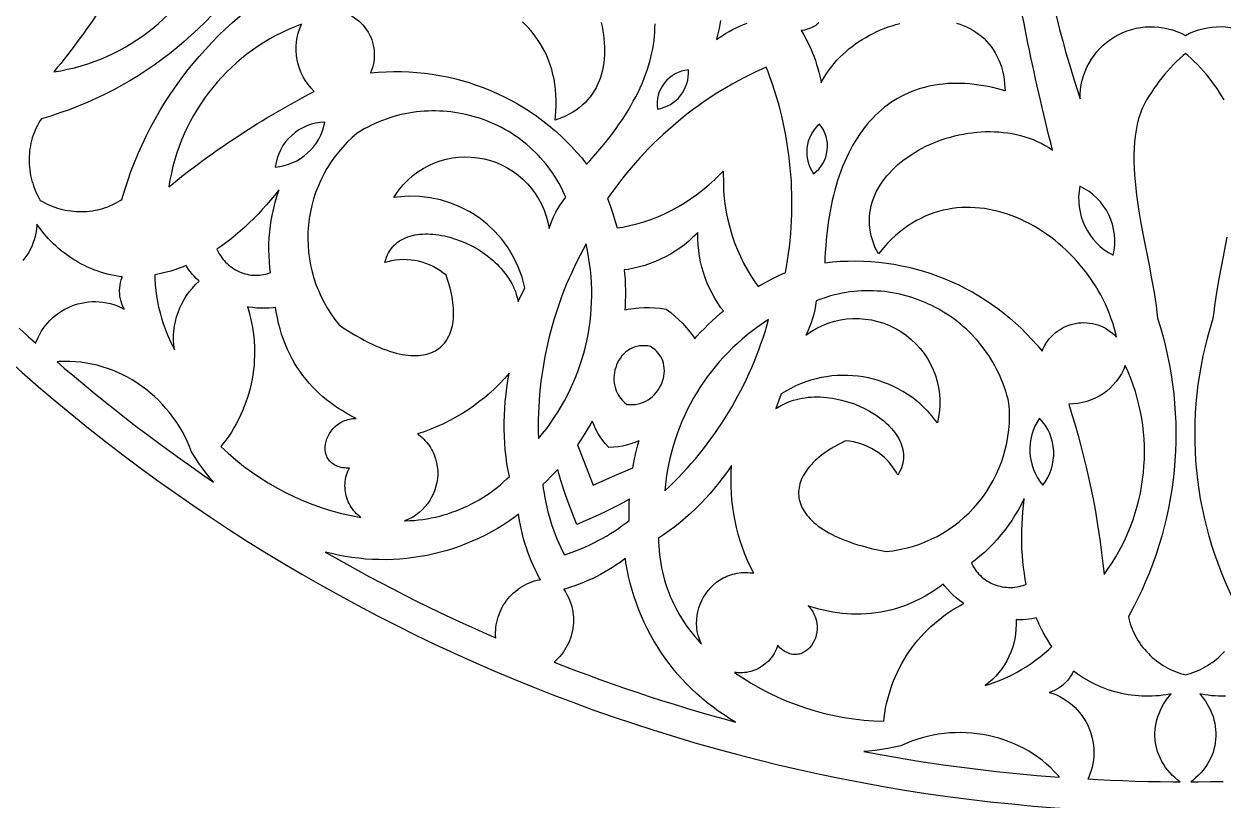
# Model space of a CAD drawing. Extents: x -550 to 550, y -550 to 550.
# Drawn here: x -188.4 to 6.1, y -283 to -157.1 of the extents above; entities that cross this region are included whole.
import ezdxf

# ---------------------------------------------------------------- set-up
doc = ezdxf.new("R2010")
doc.units = 0
doc.layers.add('LAYER_1', color=18, linetype='CONTINUOUS')
doc.layers.add('LAYER_10', color=4, linetype='CONTINUOUS')

msp = doc.modelspace()

# ---------------------------------------------------------------- linework, layer by layer
at = {"layer": 'LAYER_1'}
for points in [[(0, 550, 0.414214), (-550, 0, 0.414214), (0, -550, 0.414214), (550, 0, 0.414214)], [(-183.54, -164.89, 0.27476), (-157.17, -143.38, -0.315195), (-168.07, -141.29, -0.052682)], [(-143.38, -157.17, 0.274751), (-164.89, -183.54, -0.052663), (-141.29, -168.07, -0.31518)], [(-85.64, -170.93, 0.38844), (-80.62, -164.56, 0.429262)], [(-139.56, -173.04, 0.373494), (-147.63, -180.35, 0.334606)], [(-103.22, -190.31, -0.098636), (-100.5, -185.22), (-100.7, -184.76), (-100.98, -184.16), (-101.28, -183.57), (-101.59, -183), (-101.92, -182.43), (-102.26, -181.88), (-102.61, -181.34), (-102.98, -180.82), (-103.36, -180.31), (-103.75, -179.81), (-104.16, -179.32), (-104.58, -178.85), (-105, -178.39), (-105.44, -177.94), (-105.9, -177.51), (-106.36, -177.09), (-106.83, -176.68), (-107.31, -176.29), (-107.8, -175.91), (-108.3, -175.54), (-108.81, -175.19), (-109.33, -174.85), (-109.86, -174.53), (-110.4, -174.22), (-110.94, -173.93), (-111.49, -173.65), (-112.04, -173.38), (-112.61, -173.13), (-113.18, -172.9), (-113.75, -172.68), (-114.33, -172.47), (-114.92, -172.28), (-115.51, -172.11), (-116.1, -171.95), (-116.7, -171.8), (-117.31, -171.67), (-117.91, -171.56), (-118.52, -171.46), (-119.14, -171.38), (-119.75, -171.32), (-120.37, -171.27), (-120.99, -171.24), (-121.61, -171.22), (-122.23, -171.22), (-122.85, -171.24), (-123.47, -171.27), (-124.09, -171.32), (-124.72, -171.38), (-125.34, -171.47), (-125.96, -171.57), (-126.58, -171.69), (-127.19, -171.82), (-127.81, -171.97), (-128.42, -172.14), (-129.03, -172.33), (-129.64, -172.54), (-130.24, -172.76), (-130.84, -173), (-131.44, -173.26), (-132.03, -173.54), (-132.62, -173.83), (-133.2, -174.14), (-133.78, -174.48), (-134.33, -174.82, 0.414411), (-137.27, -205.92), (-136.59, -206.38), (-135.89, -206.83), (-135.21, -207.26), (-134.54, -207.66), (-133.88, -208.03), (-133.23, -208.38), (-132.6, -208.71), (-131.99, -209.01), (-131.38, -209.29), (-130.79, -209.55), (-130.21, -209.78), (-129.65, -209.98), (-129.1, -210.17), (-128.57, -210.33), (-128.04, -210.48), (-127.54, -210.6), (-127.04, -210.7), (-126.56, -210.78), (-126.1, -210.83), (-125.65, -210.87), (-125.21, -210.89), (-124.79, -210.89), (-124.38, -210.87), (-123.99, -210.84), (-123.61, -210.78), (-123.24, -210.71), (-122.89, -210.62), (-122.56, -210.51), (-122.23, -210.39), (-121.93, -210.25), (-121.63, -210.1), (-121.35, -209.93), (-121.09, -209.74), (-120.84, -209.54), (-120.6, -209.33), (-120.38, -209.1), (-120.17, -208.86), (-119.97, -208.6), (-119.79, -208.33), (-119.62, -208.04), (-119.46, -207.75), (-119.32, -207.43), (-119.19, -207.11), (-119.08, -206.77), (-118.98, -206.42), (-118.9, -206.06), (-118.83, -205.69), (-118.77, -205.3), (-118.73, -204.9), (-118.71, -204.5), (-118.69, -204.08), (-118.7, -203.65), (-118.72, -203.21), (-118.75, -202.76), (-118.8, -202.3), (-118.87, -201.84), (-118.95, -201.36), (-119.05, -200.88), (-119.16, -200.39), (-119.28, -199.89), (-119.59, -198.87), (-119.93, -197.88, 0.248801), (-129.37, -195.68), (-129.85, -195.8), (-129.69, -195.33), (-129.57, -194.95), (-129.42, -194.57), (-129.24, -194.22), (-129.05, -193.89), (-128.83, -193.58), (-128.6, -193.29), (-128.35, -193.01), (-128.07, -192.76), (-127.79, -192.53), (-127.48, -192.31), (-127.16, -192.12), (-126.83, -191.94), (-126.48, -191.79), (-126.12, -191.65), (-125.75, -191.53), (-125.37, -191.43), (-124.98, -191.34), (-124.58, -191.28), (-124.17, -191.23), (-123.75, -191.19), (-123.32, -191.17), (-122.89, -191.17), (-122.45, -191.19), (-122.01, -191.22), (-121.56, -191.26), (-121.11, -191.32), (-120.66, -191.4), (-120.2, -191.49), (-119.29, -191.71), (-118.37, -192), (-117.45, -192.33), (-116.55, -192.72), (-115.66, -193.16), (-114.79, -193.65), (-114.36, -193.91), (-113.95, -194.19), (-113.54, -194.48), (-113.14, -194.78), (-112.75, -195.09), (-112.36, -195.41), (-112, -195.74), (-111.64, -196.08), (-111.29, -196.44), (-110.96, -196.8), (-110.64, -197.18), (-110.34, -197.56), (-110.05, -197.96), (-109.78, -198.36), (-109.52, -198.78), (-109.28, -199.2), (-109.06, -199.64), (-108.86, -200.08), (-108.68, -200.53), (-108.53, -200.99), (-108.39, -201.46), (-108.27, -201.93), (-108.23, -202.15), (-107.14, -199.91, 0.389323), (-127.83, -185.2), (-128.41, -185.28), (-128.09, -184.78, -0.687102)], [(-59.35, -173.37, 0.38844), (-60.31, -181.42, 0.429262)], [(-11.72, -194.63, 0.355981), (-17.13, -183.43, 0.33339)], [(-104.94, -224.36, 0.237073), (-97.21, -192.8, 0.137208)], [(-167, -200.33), (-166.87, -201.24), (-166.72, -202.15), (-166.54, -203.05), (-166.32, -203.94), (-166.08, -204.83), (-165.8, -205.7), (-165.5, -206.57), (-165.17, -207.42), (-164.8, -208.27), (-164.41, -209.1), (-163.99, -209.93), (-163.98, -209.95, -0.255717), (-159.97, -198.84), (-160.09, -198.73), (-160.44, -198.39), (-160.78, -198.04), (-161.09, -197.68), (-161.4, -197.3), (-161.68, -196.91), (-161.95, -196.51), (-162.09, -196.3), (-162.54, -196.48), (-163.21, -196.74), (-163.89, -196.97), (-164.57, -197.18), (-165.27, -197.38), (-165.97, -197.55), (-166.69, -197.71), (-167.17, -197.8), (-167.15, -198.5), (-167.09, -199.42)], [(-65.59, -217.12), (-66.41, -219.47), (-66.23, -219.35), (-65.81, -219.09), (-65.38, -218.86), (-64.94, -218.65), (-64.5, -218.46), (-64.04, -218.28), (-63.58, -218.13), (-63.11, -218), (-62.64, -217.89), (-62.16, -217.79), (-61.68, -217.72), (-61.19, -217.66), (-60.7, -217.62), (-60.21, -217.6), (-59.71, -217.59), (-59.22, -217.6), (-58.72, -217.63), (-58.22, -217.67), (-57.73, -217.73), (-57.23, -217.8), (-56.74, -217.89), (-56.25, -217.99), (-55.76, -218.1), (-54.8, -218.37), (-53.86, -218.68), (-52.95, -219.05), (-52.06, -219.46), (-51.22, -219.91), (-50.41, -220.4), (-50.02, -220.66), (-49.65, -220.93), (-49.28, -221.2), (-48.94, -221.49), (-48.6, -221.78), (-48.28, -222.08), (-47.98, -222.38), (-47.69, -222.7), (-47.42, -223.02), (-47.16, -223.34), (-46.93, -223.67), (-46.71, -224.01), (-46.51, -224.35), (-46.34, -224.7), (-46.18, -225.05), (-46.04, -225.41), (-45.93, -225.77), (-45.84, -226.13), (-45.78, -226.49), (-45.74, -226.86), (-45.73, -227.23), (-45.74, -227.61), (-45.78, -227.98), (-45.85, -228.35), (-45.95, -228.73), (-46.07, -229.1), (-46.23, -229.47), (-46.41, -229.83), (-46.64, -230.27), (-46.89, -229.84, 0.248752), (-55.12, -224.73), (-56.06, -225.18), (-57, -225.69), (-57.44, -225.95), (-57.86, -226.22), (-58.27, -226.49), (-58.67, -226.77), (-59.04, -227.06), (-59.4, -227.34), (-59.74, -227.64), (-60.07, -227.93), (-60.37, -228.23), (-60.66, -228.54), (-60.93, -228.84), (-61.19, -229.15), (-61.42, -229.47), (-61.63, -229.78), (-61.83, -230.1), (-62.01, -230.41), (-62.17, -230.73), (-62.31, -231.05), (-62.43, -231.37), (-62.53, -231.69), (-62.61, -232.01), (-62.67, -232.33), (-62.71, -232.65), (-62.74, -232.97), (-62.74, -233.29), (-62.72, -233.61), (-62.69, -233.93), (-62.63, -234.25), (-62.55, -234.57), (-62.46, -234.89), (-62.34, -235.2), (-62.2, -235.52), (-62.03, -235.83), (-61.85, -236.14), (-61.64, -236.45), (-61.41, -236.75), (-61.16, -237.06), (-60.89, -237.36), (-60.59, -237.66), (-60.26, -237.95), (-59.92, -238.25), (-59.55, -238.53), (-59.15, -238.82), (-58.73, -239.1), (-58.29, -239.37), (-57.82, -239.64), (-57.32, -239.9), (-56.8, -240.16), (-56.26, -240.41), (-55.69, -240.65), (-55.09, -240.89), (-54.47, -241.12), (-53.82, -241.35), (-53.14, -241.56), (-52.44, -241.77), (-51.71, -241.97), (-50.95, -242.16), (-50.16, -242.34), (-49.35, -242.51), (-48.55, -242.67, 0.414412), (-28.63, -218.6), (-28.78, -217.97), (-28.95, -217.32), (-29.14, -216.69), (-29.35, -216.07), (-29.57, -215.45), (-29.81, -214.85), (-30.06, -214.26), (-30.33, -213.67), (-30.62, -213.1), (-30.92, -212.53), (-31.23, -211.98), (-31.56, -211.44), (-31.9, -210.9), (-32.25, -210.38), (-32.62, -209.87), (-33, -209.38), (-33.39, -208.89), (-33.8, -208.41), (-34.21, -207.95), (-34.64, -207.5), (-35.08, -207.06), (-35.53, -206.63), (-35.99, -206.22), (-36.46, -205.82), (-36.94, -205.43), (-37.43, -205.05), (-37.93, -204.69), (-38.44, -204.34), (-38.96, -204), (-39.49, -203.68), (-40.02, -203.38), (-40.56, -203.08), (-41.11, -202.8), (-41.67, -202.54), (-42.23, -202.29), (-42.8, -202.05), (-43.37, -201.83), (-43.95, -201.62), (-44.54, -201.43), (-45.13, -201.26), (-45.73, -201.1), (-46.33, -200.95), (-46.94, -200.82), (-47.54, -200.71), (-48.16, -200.61), (-48.77, -200.53), (-49.39, -200.47), (-50.01, -200.43), (-50.64, -200.4), (-51.26, -200.38), (-51.89, -200.39), (-52.52, -200.41), (-53.15, -200.45), (-53.78, -200.51), (-54.41, -200.58), (-55.04, -200.68), (-55.67, -200.79), (-56.3, -200.92), (-56.93, -201.07), (-57.56, -201.23), (-58.19, -201.42), (-58.81, -201.63), (-59.44, -201.85), (-59.9, -202.03, -0.098951), (-61.58, -207.56, -0.687121), (-40.09, -221.23), (-40.21, -221.81), (-40.57, -221.35, 0.389309)], [(-134.53, -221.09), (-134.81, -220.95), (-135.48, -220.59), (-136.15, -220.22), (-136.8, -219.82), (-137.45, -219.41), (-138.08, -218.98), (-138.7, -218.52), (-139.31, -218.05), (-139.9, -217.56), (-140.48, -217.04), (-141.04, -216.5), (-141.59, -215.95), (-142.12, -215.37), (-142.63, -214.76), (-143.13, -214.14), (-143.6, -213.49), (-144.05, -212.82), (-144.49, -212.12), (-144.9, -211.4), (-145.28, -210.66), (-145.65, -209.89), (-145.99, -209.1), (-146.3, -208.28), (-146.59, -207.43), (-146.85, -206.57), (-147.08, -205.67), (-147.28, -204.75), (-147.46, -203.8), (-147.56, -203.09), (-147.95, -203.14), (-148.62, -203.2), (-149.29, -203.22), (-149.95, -203.22), (-150.62, -203.19), (-151.28, -203.12), (-151.94, -203.03), (-152.14, -202.99), (-152.04, -203.3), (-151.82, -204.05), (-151.63, -204.81), (-151.46, -205.57), (-151.32, -206.33), (-151.2, -207.1), (-151.11, -207.86), (-151.04, -208.63), (-151, -209.4), (-150.98, -210.17), (-150.99, -210.94), (-151.02, -211.7), (-151.07, -212.47), (-151.15, -213.23), (-151.26, -213.99), (-151.38, -214.74), (-151.53, -215.49), (-151.71, -216.24), (-151.91, -216.98), (-152.13, -217.71), (-152.38, -218.44), (-152.65, -219.16), (-152.94, -219.87), (-153.26, -220.58), (-153.59, -221.27), (-153.96, -221.96), (-154.34, -222.63), (-154.75, -223.3), (-155.18, -223.95), (-155.64, -224.59), (-156.11, -225.22), (-156.45, -225.64, 0.149218), (-133.73, -237.16), (-133.93, -237.01), (-134.2, -236.79), (-134.45, -236.55), (-134.69, -236.3), (-134.91, -236.04), (-135.12, -235.77), (-135.31, -235.49), (-135.48, -235.2), (-135.64, -234.9), (-135.79, -234.6), (-135.91, -234.29), (-136.02, -233.97), (-136.11, -233.65), (-136.19, -233.32), (-136.25, -232.99), (-136.29, -232.66), (-136.31, -232.32), (-136.32, -231.98), (-136.31, -231.64), (-136.28, -231.31), (-136.23, -230.97), (-136.16, -230.63), (-136.08, -230.3), (-135.97, -229.97), (-135.85, -229.64), (-135.7, -229.32), (-135.61, -229.14), (-135.78, -229.15), (-136.1, -229.14), (-136.41, -229.12), (-136.7, -229.08), (-136.98, -229.03), (-137.24, -228.96), (-137.49, -228.88), (-137.72, -228.79), (-137.94, -228.68), (-138.15, -228.56), (-138.34, -228.42), (-138.52, -228.28), (-138.68, -228.12), (-138.83, -227.96), (-138.96, -227.79), (-139.08, -227.6), (-139.19, -227.41), (-139.28, -227.22), (-139.36, -227.01), (-139.46, -226.6), (-139.52, -226.17), (-139.53, -225.72), (-139.48, -225.28), (-139.39, -224.83), (-139.25, -224.39), (-139.07, -223.95), (-138.84, -223.53), (-138.57, -223.13), (-138.26, -222.74), (-137.91, -222.39), (-137.52, -222.07), (-137.09, -221.78), (-136.64, -221.54), (-136.39, -221.44), (-136.13, -221.34), (-135.87, -221.26), (-135.6, -221.2), (-135.33, -221.15), (-135.04, -221.11), (-134.75, -221.09)], [(-67.6, -205.07, 0.237073), (-84.44, -232.85, 0.137208)], [(-110.47, -223.96), (-110.5, -222.84), (-110.5, -221.71), (-110.47, -220.58), (-110.41, -219.46), (-110.32, -218.33), (-110.2, -217.2), (-110.06, -216.07), (-109.88, -214.94), (-109.68, -213.81), (-109.67, -213.76, -0.141193), (-124.55, -223.59), (-124.38, -223.71), (-124.09, -223.95), (-123.81, -224.19), (-123.54, -224.45), (-123.29, -224.71), (-123.06, -224.97), (-122.84, -225.25), (-122.63, -225.53), (-122.45, -225.81), (-122.27, -226.11), (-122.11, -226.4), (-121.97, -226.7), (-121.83, -227.01), (-121.72, -227.32), (-121.61, -227.63), (-121.45, -228.26), (-121.34, -228.9), (-121.28, -229.54), (-121.28, -230.18), (-121.32, -230.82), (-121.42, -231.45), (-121.56, -232.08), (-121.75, -232.69), (-121.98, -233.28), (-122.26, -233.86), (-122.58, -234.41), (-122.94, -234.94), (-123.34, -235.44), (-123.78, -235.91), (-124.26, -236.34), (-124.77, -236.73), (-125.05, -236.91), (-125.33, -237.08), (-125.62, -237.24), (-125.91, -237.39), (-126.22, -237.52), (-126.53, -237.64), (-126.66, -237.69), (-126.48, -237.68), (-125.78, -237.66), (-125.08, -237.61), (-124.38, -237.54), (-123.69, -237.46), (-123, -237.35), (-122.32, -237.22), (-121.63, -237.08), (-120.96, -236.92), (-120.29, -236.73), (-119.62, -236.53), (-118.96, -236.31), (-118.31, -236.08), (-117.66, -235.82), (-117.02, -235.55), (-116.39, -235.25), (-115.77, -234.94), (-115.15, -234.61), (-114.55, -234.27), (-113.95, -233.91), (-113.36, -233.53), (-112.79, -233.13), (-112.22, -232.71), (-111.66, -232.28), (-111.12, -231.84), (-110.58, -231.37), (-110.06, -230.89), (-109.66, -230.49), (-109.85, -229.54), (-110.04, -228.43), (-110.19, -227.32), (-110.32, -226.2), (-110.41, -225.08)], [(-13.19, -246.37, 0.27476), (-9.75, -212.51, -0.315195), (-18.94, -218.75, -0.052682)], [(-23.14, -231.92, 0.373494), (-23.67, -221.04, 0.334606)], [(-80.01, -255.92), (-79.57, -256.46), (-79.11, -256.99), (-78.63, -257.5), (-78.51, -257.63), (-78.57, -257.51), (-78.7, -257.2), (-78.82, -256.89), (-78.93, -256.58), (-79.02, -256.26), (-79.17, -255.63), (-79.25, -254.98), (-79.29, -254.34), (-79.27, -253.7), (-79.2, -253.06), (-79.08, -252.43), (-78.92, -251.81), (-78.7, -251.21), (-78.45, -250.62), (-78.15, -250.06), (-77.81, -249.52), (-77.43, -249), (-77, -248.52), (-76.55, -248.07), (-76.05, -247.65), (-75.52, -247.28), (-74.96, -246.95), (-74.67, -246.8), (-74.37, -246.67), (-74.06, -246.55), (-73.74, -246.44), (-73.42, -246.34), (-73.09, -246.26), (-72.76, -246.19), (-72.41, -246.13), (-72.07, -246.09), (-71.71, -246.07), (-71.35, -246.06), (-70.98, -246.07), (-70.61, -246.1), (-70.24, -246.14), (-70.03, -246.17, -0.141174), (-73.61, -228.7), (-73.64, -228.74), (-74.29, -229.68), (-74.96, -230.6), (-75.66, -231.51), (-76.37, -232.39), (-77.11, -233.25), (-77.86, -234.09), (-78.64, -234.91), (-79.43, -235.71), (-80.25, -236.48), (-81.09, -237.23), (-81.94, -237.96), (-82.82, -238.66), (-83.72, -239.33), (-84.63, -239.98), (-85.44, -240.52), (-85.44, -241.09), (-85.41, -241.8), (-85.36, -242.5), (-85.29, -243.21), (-85.2, -243.9), (-85.1, -244.6), (-84.97, -245.29), (-84.82, -245.97), (-84.66, -246.65), (-84.47, -247.32), (-84.27, -247.99), (-84.05, -248.65), (-83.81, -249.3), (-83.55, -249.95), (-83.27, -250.59), (-82.98, -251.22), (-82.67, -251.84), (-82.34, -252.45), (-81.99, -253.06), (-81.63, -253.65), (-81.25, -254.23), (-80.86, -254.81), (-80.44, -255.37)], [(-46.37, -261.52), (-46.01, -260.84), (-45.63, -260.18), (-45.23, -259.53), (-44.8, -258.89), (-44.36, -258.27), (-43.9, -257.66), (-43.41, -257.06), (-42.91, -256.48), (-42.39, -255.92), (-41.85, -255.37), (-41.3, -254.84), (-40.72, -254.33), (-40.13, -253.83), (-39.52, -253.36), (-38.9, -252.9), (-38.26, -252.46), (-37.6, -252.04), (-36.93, -251.64), (-36.25, -251.26), (-35.96, -251.11), (-36.12, -251), (-36.66, -250.6), (-37.17, -250.18), (-37.67, -249.73), (-38.14, -249.26), (-38.59, -248.77), (-39.02, -248.26), (-39.27, -247.95), (-39.84, -248.37), (-40.63, -248.92), (-41.43, -249.43), (-42.23, -249.9), (-43.03, -250.33), (-43.83, -250.72), (-44.63, -251.08), (-45.43, -251.4), (-46.23, -251.69), (-47.03, -251.94), (-47.83, -252.16), (-48.62, -252.35), (-49.42, -252.5), (-50.21, -252.62), (-51, -252.72), (-51.79, -252.78), (-52.58, -252.82), (-53.36, -252.82), (-54.14, -252.81), (-54.91, -252.76), (-55.68, -252.69), (-56.44, -252.59), (-57.2, -252.48), (-57.96, -252.34), (-58.71, -252.17), (-59.45, -251.99), (-60.18, -251.78), (-60.91, -251.56), (-61.21, -251.46), (-61.05, -251.62), (-60.86, -251.84), (-60.69, -252.07), (-60.53, -252.3), (-60.38, -252.53), (-60.25, -252.77), (-60.14, -253.02), (-60.04, -253.27), (-59.88, -253.76), (-59.78, -254.27), (-59.74, -254.77), (-59.74, -255.27), (-59.79, -255.76), (-59.88, -256.23), (-60.02, -256.69), (-60.2, -257.13), (-60.41, -257.54), (-60.67, -257.92), (-60.95, -258.27), (-61.27, -258.58), (-61.61, -258.85), (-61.98, -259.06), (-62.18, -259.15), (-62.39, -259.23), (-62.59, -259.29), (-62.81, -259.33), (-63.02, -259.36), (-63.24, -259.37), (-63.47, -259.37), (-63.7, -259.34), (-63.93, -259.3), (-64.16, -259.24), (-64.39, -259.16), (-64.62, -259.06), (-64.86, -258.94), (-65.09, -258.8), (-65.32, -258.65), (-65.56, -258.47), (-65.79, -258.27), (-66.02, -258.04), (-66.14, -257.92), (-66.2, -258.11), (-66.32, -258.44), (-66.47, -258.76), (-66.63, -259.07), (-66.8, -259.36), (-66.99, -259.65), (-67.2, -259.92), (-67.41, -260.18), (-67.64, -260.43), (-67.89, -260.66), (-68.14, -260.88), (-68.41, -261.09), (-68.68, -261.28), (-68.97, -261.46), (-69.26, -261.62), (-69.56, -261.77), (-69.87, -261.9), (-70.19, -262.01), (-70.51, -262.11), (-70.84, -262.19), (-71.17, -262.26), (-71.51, -262.3), (-71.85, -262.33), (-72.19, -262.34), (-72.54, -262.33), (-72.89, -262.3), (-73.14, -262.26, 0.149194), (-48.92, -270.18), (-48.87, -269.64), (-48.76, -268.86), (-48.63, -268.09), (-48.47, -267.32), (-48.29, -266.56), (-48.08, -265.81), (-47.86, -265.07), (-47.6, -264.34), (-47.33, -263.62), (-47.03, -262.91), (-46.71, -262.21)], [(-32.51, -264.41), (-32.48, -264.4), (-31.6, -264.12), (-30.74, -263.8), (-29.88, -263.46), (-29.04, -263.09), (-28.21, -262.69), (-27.4, -262.27), (-26.6, -261.81), (-25.82, -261.34), (-25.05, -260.83), (-24.3, -260.3), (-23.57, -259.74), (-22.86, -259.16), (-22.16, -258.55), (-21.66, -258.08), (-21.94, -257.67), (-22.33, -257.05), (-22.71, -256.43), (-23.06, -255.8), (-23.39, -255.16), (-23.71, -254.52), (-24, -253.87), (-24.19, -253.42), (-24.44, -253.48), (-24.91, -253.57), (-25.39, -253.64), (-25.87, -253.69), (-26.35, -253.72), (-26.83, -253.74), (-27.32, -253.73), (-27.48, -253.71, -0.255708)]]:
    msp.add_lwpolyline(points, format="xyb", close=True, dxfattribs=at)
for points in [[(-24.33, -138.96, 0.042468), (-17.08, -169.26, -0.574933), (0, -158.98, -0.575019), (17.08, -169.26, 0.042505)], [(-148.05, -141.65, -0.208478), (-185.56, -172.5), (-185.75, -172.79), (-185.98, -173.17), (-186.2, -173.56), (-186.4, -173.95), (-186.58, -174.35), (-186.75, -174.76), (-186.9, -175.17), (-187.03, -175.58), (-187.15, -176.01), (-187.25, -176.43), (-187.34, -176.86), (-187.41, -177.29), (-187.47, -177.73), (-187.51, -178.17), (-187.54, -178.6), (-187.55, -179.04), (-187.55, -179.48), (-187.53, -179.92), (-187.49, -180.36), (-187.44, -180.8), (-187.38, -181.24), (-187.3, -181.67), (-187.2, -182.11), (-187.09, -182.54), (-186.97, -182.96), (-186.83, -183.38), (-186.68, -183.8), (-186.51, -184.21), (-186.33, -184.61), (-186.13, -185.01), (-185.92, -185.4), (-185.73, -185.73), (-185.4, -185.92), (-185.01, -186.13), (-184.61, -186.33), (-184.21, -186.51), (-183.8, -186.68), (-183.38, -186.83), (-182.96, -186.97), (-182.54, -187.09), (-182.11, -187.2), (-181.67, -187.3), (-181.24, -187.38), (-180.8, -187.44), (-180.36, -187.49), (-179.92, -187.53), (-179.48, -187.55), (-179.04, -187.55), (-178.6, -187.54), (-178.17, -187.51), (-177.73, -187.47), (-177.29, -187.41), (-176.86, -187.34), (-176.43, -187.25), (-176.01, -187.15), (-175.58, -187.03), (-175.17, -186.9), (-174.76, -186.75), (-174.35, -186.58), (-173.95, -186.4), (-173.56, -186.2), (-173.17, -185.98), (-172.79, -185.75), (-172.5, -185.56, -0.208481), (-141.65, -148.05)], [(-37.13, -157), (-36.57, -157.18), (-36.03, -157.38), (-35.5, -157.61), (-34.99, -157.86), (-34.49, -158.14), (-34, -158.44), (-33.54, -158.77), (-33.09, -159.12), (-32.66, -159.5), (-32.26, -159.9), (-31.87, -160.33), (-31.51, -160.79), (-31.17, -161.27), (-30.86, -161.78), (-30.57, -162.32), (-30.3, -162.88), (-30.07, -163.47), (-29.86, -164.09), (-29.68, -164.73), (-29.53, -165.4), (-29.42, -166.1), (-29.33, -166.83), (-29.25, -167.95), (-30.42, -167.64), (-31.22, -167.45), (-32, -167.28), (-32.77, -167.14), (-33.53, -167.02), (-34.29, -166.92), (-35.03, -166.85), (-35.77, -166.79), (-36.49, -166.76), (-37.21, -166.75), (-37.91, -166.77), (-38.61, -166.8), (-39.3, -166.86), (-39.97, -166.94), (-40.63, -167.04), (-41.29, -167.16), (-41.93, -167.3), (-42.56, -167.47), (-43.19, -167.65), (-43.8, -167.86), (-44.4, -168.09), (-44.99, -168.33), (-45.56, -168.6), (-46.13, -168.89), (-46.69, -169.2), (-47.23, -169.53), (-47.77, -169.88), (-48.29, -170.25), (-48.8, -170.64), (-49.3, -171.05), (-49.78, -171.48), (-50.26, -171.93), (-50.72, -172.4), (-51.17, -172.89), (-51.61, -173.39), (-52.04, -173.92), (-52.45, -174.47), (-52.85, -175.03), (-53.24, -175.62), (-53.62, -176.22), (-53.98, -176.85), (-54.33, -177.49), (-54.67, -178.15), (-54.99, -178.83), (-55.3, -179.52), (-55.6, -180.24), (-55.88, -180.98), (-56.15, -181.73), (-56.41, -182.5), (-56.65, -183.29), (-56.88, -184.09), (-57.09, -184.92), (-57.29, -185.76), (-57.48, -186.62), (-57.65, -187.5), (-57.8, -188.39), (-57.94, -189.3), (-58.07, -190.23), (-58.18, -191.17), (-58.27, -192.14), (-58.35, -193.11), (-58.42, -194.11), (-58.47, -195.12), (-58.49, -195.83, -0.258887), (-23.25, -210.18, -0.555563), (-11.17, -207.89), (-11.29, -207.35), (-11.51, -206.53), (-11.75, -205.72), (-12.03, -204.91), (-12.32, -204.12), (-12.64, -203.34), (-12.99, -202.57), (-13.36, -201.81), (-13.75, -201.06), (-14.16, -200.33), (-14.59, -199.61), (-15.05, -198.9), (-15.52, -198.21), (-16.01, -197.53), (-16.53, -196.87), (-17.05, -196.22), (-17.6, -195.59), (-18.16, -194.98), (-18.74, -194.39), (-19.34, -193.81), (-19.95, -193.25), (-20.57, -192.72), (-21.2, -192.2), (-21.85, -191.7), (-22.51, -191.22), (-23.18, -190.77), (-23.86, -190.34), (-24.55, -189.93), (-25.25, -189.54), (-25.96, -189.18), (-26.67, -188.84), (-27.39, -188.53), (-28.12, -188.24), (-28.85, -187.98), (-29.59, -187.74), (-30.33, -187.53), (-31.08, -187.35), (-31.83, -187.2), (-32.58, -187.07), (-33.33, -186.98), (-34.08, -186.91), (-34.84, -186.88), (-35.59, -186.88), (-36.34, -186.9), (-37.09, -186.96), (-37.84, -187.05), (-38.58, -187.18), (-39.32, -187.33), (-40.05, -187.52), (-40.79, -187.75), (-41.51, -188.01), (-42.23, -188.31), (-42.94, -188.64), (-43.64, -189.01), (-44.34, -189.42), (-45.03, -189.86), (-45.7, -190.35), (-46.37, -190.87), (-47.03, -191.43), (-47.67, -192.03), (-48.31, -192.68), (-48.93, -193.36), (-49.81, -194.42), (-50.3, -193.4), (-50.56, -192.76), (-50.78, -192.12), (-50.96, -191.48), (-51.1, -190.85), (-51.2, -190.22), (-51.25, -189.6), (-51.27, -188.99), (-51.25, -188.38), (-51.2, -187.77), (-51.1, -187.18), (-50.98, -186.59), (-50.82, -186.02), (-50.62, -185.45), (-50.4, -184.89), (-50.14, -184.34), (-49.86, -183.8), (-49.54, -183.28), (-49.2, -182.76), (-48.83, -182.26), (-48.44, -181.76), (-48.02, -181.29), (-47.58, -180.82), (-47.12, -180.37), (-46.63, -179.93), (-46.12, -179.5), (-45.6, -179.09), (-45.05, -178.7), (-44.49, -178.32), (-43.91, -177.95), (-43.32, -177.61), (-42.71, -177.28), (-42.09, -176.96), (-41.45, -176.67), (-40.8, -176.39), (-40.14, -176.13), (-39.47, -175.88), (-38.79, -175.66), (-38.1, -175.46), (-37.41, -175.27), (-36.71, -175.11), (-36, -174.97), (-35.29, -174.85), (-34.57, -174.75), (-33.85, -174.67), (-33.13, -174.62), (-32.41, -174.58), (-31.69, -174.58), (-30.97, -174.59), (-30.26, -174.63), (-29.54, -174.7), (-28.83, -174.79), (-28.12, -174.9), (-27.42, -175.04), (-26.73, -175.21), (-26.05, -175.41), (-25.37, -175.63), (-24.7, -175.88), (-24.04, -176.16), (-23.4, -176.47), (-22.77, -176.81), (-22.15, -177.18), (-21.57, -177.56, -0.023981), (-29.09, -140.41, 0.194027)], [(-139.1, -154.9, -0.55555), (-132.18, -165.06, -0.258855), (-97.12, -179.83), (-96.63, -179.31), (-95.95, -178.56), (-95.29, -177.81), (-94.66, -177.07), (-94.04, -176.32), (-93.45, -175.57), (-92.89, -174.83), (-92.34, -174.08), (-91.82, -173.34), (-91.32, -172.6), (-90.84, -171.86), (-90.39, -171.13), (-89.95, -170.39), (-89.55, -169.66), (-89.16, -168.93), (-88.79, -168.21), (-88.45, -167.48), (-88.13, -166.76), (-87.84, -166.05), (-87.56, -165.34), (-87.31, -164.63), (-87.08, -163.92), (-86.88, -163.22), (-86.69, -162.52), (-86.53, -161.83), (-86.39, -161.14), (-86.28, -160.46), (-86.18, -159.78), (-86.11, -159.1), (-86.06, -158.43), (-86.04, -157.77), (-86.03, -157.11)], [(6.29, -169.44), (5.92, -168.82), (5.53, -168.21), (5.13, -167.61), (4.72, -167.02), (4.29, -166.44), (3.85, -165.88), (3.39, -165.32), (2.92, -164.77), (2.44, -164.24), (1.94, -163.72), (1.43, -163.21), (0.91, -162.71), (0.37, -162.22), (0, -161.9), (-0.37, -162.22), (-0.91, -162.71), (-1.43, -163.21), (-1.94, -163.72), (-2.44, -164.24), (-2.92, -164.77), (-3.39, -165.32), (-3.85, -165.88), (-4.29, -166.44), (-4.72, -167.02), (-5.13, -167.61), (-5.53, -168.21), (-5.92, -168.82), (-6.29, -169.44), (-6.65, -170.07), (-6.99, -170.7), (-7.15, -171.12), (-7.31, -171.56), (-7.46, -172.01), (-7.59, -172.46), (-7.82, -173.39), (-8.01, -174.34), (-8.15, -175.31), (-8.26, -176.31), (-8.32, -177.33), (-8.36, -178.36), (-8.35, -179.41), (-8.32, -180.48), (-8.26, -181.57), (-8.17, -182.66), (-8.06, -183.77), (-7.92, -184.89), (-7.77, -186.01), (-7.6, -187.14), (-7.21, -189.42), (-6.79, -191.7), (-5.91, -196.24), (-5.49, -198.47), (-5.1, -200.67), (-4.93, -201.74), (-4.77, -202.81), (-4.64, -203.86), (-4.52, -204.85, -0.208478), (-9.23, -253.19), (-9.16, -253.53), (-9.06, -253.96), (-8.94, -254.39), (-8.8, -254.8), (-8.65, -255.22), (-8.48, -255.62), (-8.29, -256.02), (-8.09, -256.41), (-7.88, -256.79), (-7.65, -257.16), (-7.41, -257.53), (-7.16, -257.89), (-6.89, -258.24), (-6.61, -258.57), (-6.32, -258.9), (-6.01, -259.22), (-5.7, -259.53), (-5.38, -259.83), (-5.04, -260.11), (-4.69, -260.39), (-4.34, -260.65), (-3.98, -260.9), (-3.6, -261.14), (-3.22, -261.37), (-2.83, -261.58), (-2.44, -261.78), (-2.04, -261.97), (-1.63, -262.14), (-1.21, -262.29), (-0.79, -262.44), (-0.37, -262.56), (0, -262.66), (0.37, -262.56), (0.79, -262.44), (1.21, -262.29), (1.63, -262.14), (2.04, -261.97), (2.44, -261.78), (2.83, -261.58), (3.22, -261.37), (3.6, -261.14), (3.98, -260.9), (4.34, -260.65), (4.69, -260.39), (5.04, -260.11), (5.38, -259.83), (5.7, -259.53), (6.01, -259.22), (6.32, -258.9)], [(9.23, -253.19, -0.208481), (4.52, -204.85), (4.64, -203.86), (4.77, -202.81), (5.1, -200.67), (5.49, -198.47), (5.91, -196.24), (6.79, -191.7)]]:
    msp.add_lwpolyline(points, format="xyb", dxfattribs=at)
for points in [[(-94.78, -156.88), (-94.63, -157.55), (-94.5, -158.22), (-94.39, -158.88), (-94.31, -159.54), (-94.26, -160.2), (-94.22, -160.85), (-94.21, -161.5), (-94.23, -162.14), (-94.27, -162.78), (-94.34, -163.4), (-94.44, -164.02), (-94.56, -164.63), (-94.71, -165.22), (-94.89, -165.8), (-95.1, -166.37), (-95.34, -166.93), (-95.6, -167.47), (-95.9, -167.99), (-96.22, -168.49), (-96.58, -168.98), (-96.96, -169.44), (-97.38, -169.89), (-97.83, -170.31), (-98.31, -170.71), (-98.82, -171.08), (-99.36, -171.43), (-99.94, -171.76), (-100.55, -172.05), (-101.19, -172.32), (-102.25, -172.7), (-102.13, -171.33), (-102.08, -170.4), (-102.08, -169.5), (-102.11, -168.62), (-102.17, -167.75), (-102.28, -166.91), (-102.41, -166.09), (-102.59, -165.29), (-102.79, -164.51), (-103.03, -163.75), (-103.29, -163.01), (-103.59, -162.3), (-103.92, -161.6), (-104.28, -160.92), (-104.66, -160.27), (-105.07, -159.63), (-105.51, -159.02), (-105.98, -158.43), (-106.46, -157.86), (-106.98, -157.31), (-107.51, -156.78)], [(-75.41, -156.56), (-75.5, -157.22), (-75.62, -157.87), (-75.77, -158.52), (-75.94, -159.17), (-76.08, -159.62), (-75.7, -159.37), (-75.15, -159.02), (-74.59, -158.68), (-74.03, -158.35), (-73.45, -158.04), (-72.87, -157.75), (-72.28, -157.47), (-71.68, -157.21), (-71.08, -156.97)], [(-59.47, -156.96), (-59.72, -157.16), (-59.97, -157.35), (-60.25, -157.52), (-60.53, -157.67), (-60.82, -157.81), (-61.13, -157.93), (-61.45, -158.03), (-61.77, -158.11), (-62.11, -158.17), (-62.33, -158.19), (-62.23, -158.35), (-61.9, -158.91), (-61.59, -159.49), (-61.29, -160.07), (-61, -160.65), (-60.73, -161.25), (-60.48, -161.85), (-60.24, -162.46), (-60.02, -163.07), (-59.82, -163.69), (-59.63, -164.32), (-59.46, -164.95), (-59.3, -165.58), (-59.16, -166.22), (-59.07, -166.67), (-58.85, -166.24), (-58.52, -165.67), (-58.16, -165.1), (-57.78, -164.56), (-57.38, -164.03), (-56.96, -163.51), (-56.52, -163.01), (-56.06, -162.53), (-55.58, -162.06), (-55.09, -161.62), (-54.58, -161.18), (-54.05, -160.77), (-53.52, -160.37), (-52.97, -159.99), (-52.41, -159.63), (-51.83, -159.29), (-51.25, -158.96), (-50.66, -158.65), (-50.06, -158.36), (-49.45, -158.1), (-48.84, -157.84), (-48.22, -157.61), (-47.59, -157.4), (-46.96, -157.21), (-46.33, -157.04)], [(-189.18, -206.43), (-187.68, -207.79), (-186.47, -208.87), (-186.4, -208.67), (-186.16, -208.09), (-185.89, -207.54), (-185.59, -207.01), (-185.26, -206.5), (-184.91, -206.02), (-184.52, -205.56), (-184.12, -205.13), (-183.69, -204.73), (-183.24, -204.35), (-182.77, -204), (-182.29, -203.68), (-181.78, -203.39), (-181.26, -203.13), (-180.73, -202.89), (-180.19, -202.69), (-179.63, -202.52), (-179.07, -202.38), (-178.49, -202.27), (-177.92, -202.2), (-177.33, -202.15), (-176.75, -202.15), (-176.16, -202.17), (-175.57, -202.23), (-174.98, -202.33), (-174.39, -202.46), (-173.81, -202.63), (-173.23, -202.84), (-172.67, -203.08), (-172.13, -203.36), (-172.14, -203.33), (-172.34, -202.93), (-172.5, -202.52), (-172.64, -202.1), (-172.74, -201.68), (-172.81, -201.24), (-172.86, -200.81), (-172.87, -200.37), (-172.85, -199.93), (-172.8, -199.5), (-172.72, -199.06), (-172.61, -198.63), (-172.47, -198.21), (-172.44, -198.14), (-172.65, -198.11), (-173.21, -198.02), (-173.78, -197.92), (-174.33, -197.8), (-174.88, -197.67), (-175.43, -197.51), (-175.97, -197.35), (-176.5, -197.17), (-177.03, -196.97), (-177.55, -196.76), (-178.06, -196.54), (-178.57, -196.3), (-179.07, -196.05), (-179.56, -195.78), (-180.05, -195.5), (-180.52, -195.2), (-180.99, -194.9), (-181.44, -194.58), (-181.89, -194.24), (-182.33, -193.9), (-182.76, -193.54), (-183.18, -193.17), (-183.59, -192.78), (-183.99, -192.39), (-184.38, -191.98), (-184.75, -191.56), (-185.12, -191.13), (-185.47, -190.69), (-185.81, -190.24), (-186.14, -189.78), (-186.28, -189.57), (-186.3, -189.88), (-186.36, -190.46), (-186.46, -191.04), (-186.58, -191.6), (-186.74, -192.14), (-186.92, -192.67), (-187.13, -193.19), (-187.36, -193.68), (-187.62, -194.16), (-187.91, -194.62), (-188.22, -195.06), (-188.55, -195.48)], [(6.5, -266.14), (5.94, -266.14), (5.38, -266.12), (4.82, -266.09), (4.25, -266.05), (3.69, -265.98), (3.13, -265.91), (2.57, -265.81), (2.33, -265.76), (2.53, -266), (2.9, -266.46), (3.24, -266.93), (3.54, -267.41), (3.82, -267.91), (4.07, -268.41), (4.28, -268.92), (4.47, -269.44), (4.62, -269.96), (4.75, -270.49), (4.84, -271.02), (4.9, -271.55), (4.94, -272.08), (4.94, -272.61), (4.9, -273.14), (4.84, -273.67), (4.75, -274.2), (4.63, -274.72), (4.47, -275.23), (4.28, -275.74), (4.06, -276.23), (3.81, -276.72), (3.53, -277.2), (3.22, -277.67), (2.87, -278.12), (2.5, -278.56), (2.09, -278.98), (1.65, -279.39), (1.18, -279.78), (0.88, -280), (2.04, -280), (4.08, -279.97), (6.11, -279.94)]]:
    msp.add_lwpolyline(points, dxfattribs=at)
for points in [[(-86.26, -176.51), (-87.01, -177.27), (-87.76, -178.04), (-88.48, -178.82), (-89.2, -179.62), (-89.9, -180.43), (-90.58, -181.26), (-91.26, -182.09), (-91.92, -182.94), (-92.56, -183.8), (-93.19, -184.68), (-93.72, -185.45), (-93.3, -186.57), (-92.87, -187.85), (-92.48, -189.13), (-92.19, -190.19), (-91.27, -190.05), (-90.12, -189.82), (-88.98, -189.53), (-87.84, -189.2), (-86.72, -188.82), (-85.6, -188.39), (-84.5, -187.91), (-83.41, -187.38), (-82.34, -186.8), (-81.28, -186.17), (-80.25, -185.5), (-79.24, -184.78), (-78.25, -184.01), (-77.28, -183.2), (-76.34, -182.34), (-74.96, -180.97), (-74.95, -182.91), (-74.9, -184.19), (-74.79, -185.45), (-74.63, -186.69), (-74.42, -187.91), (-74.17, -189.12), (-73.86, -190.31), (-73.51, -191.48), (-73.12, -192.62), (-72.68, -193.74), (-72.19, -194.83), (-71.67, -195.9), (-71.1, -196.94), (-70.49, -197.95), (-69.84, -198.93), (-69.3, -199.68), (-68.34, -199.13), (-67.16, -198.5), (-65.95, -197.9), (-64.86, -197.4), (-64.69, -196.48), (-64.52, -195.42), (-64.37, -194.35), (-64.23, -193.29), (-64.11, -192.22), (-64.02, -191.15), (-63.94, -190.08), (-63.88, -189.01), (-63.84, -187.94), (-63.82, -186.87), (-63.82, -185.81), (-63.83, -184.74), (-63.87, -183.67), (-63.92, -182.6), (-64, -181.54), (-64.09, -180.47), (-64.2, -179.41), (-64.33, -178.35), (-64.47, -177.29), (-64.64, -176.24), (-64.83, -175.19), (-65.03, -174.14), (-65.25, -173.09), (-65.49, -172.05), (-65.75, -171.01), (-66.03, -169.98), (-66.33, -168.95), (-66.64, -167.92), (-66.98, -166.9), (-67.33, -165.88), (-67.7, -164.87), (-67.98, -164.13), (-68.71, -164.45), (-69.69, -164.9), (-70.66, -165.37), (-71.61, -165.86), (-72.56, -166.36), (-73.5, -166.88), (-74.43, -167.42), (-75.35, -167.97), (-76.25, -168.53), (-77.15, -169.12), (-78.04, -169.71), (-78.91, -170.33), (-79.78, -170.96), (-80.63, -171.6), (-81.47, -172.26), (-82.3, -172.93), (-83.11, -173.62), (-83.92, -174.32), (-84.71, -175.04), (-85.49, -175.77)], [(-155.9, -195.5), (-155.67, -195.75), (-155.42, -195.99), (-155.17, -196.22), (-154.9, -196.43), (-154.63, -196.63), (-154.34, -196.82), (-154.05, -196.99), (-153.75, -197.15), (-153.45, -197.29), (-153.14, -197.42), (-152.82, -197.53), (-152.5, -197.63), (-152.18, -197.71), (-151.85, -197.78), (-151.52, -197.83), (-151.18, -197.86), (-150.85, -197.87), (-150.51, -197.87), (-150.18, -197.85), (-149.84, -197.82), (-149.51, -197.76), (-149.17, -197.69), (-148.84, -197.6), (-148.51, -197.49), (-148.38, -197.43), (-148.48, -196.68), (-148.57, -195.71), (-148.63, -194.74), (-148.66, -193.76), (-148.65, -192.79), (-148.6, -191.82), (-148.52, -190.84), (-148.41, -189.87), (-148.27, -188.91), (-148.09, -187.94), (-147.88, -186.98), (-147.64, -186.03), (-147.36, -185.08), (-147.06, -184.14), (-147.01, -184.01), (-147.12, -184.14), (-147.75, -184.93), (-148.39, -185.7), (-149.06, -186.46), (-149.73, -187.21), (-150.42, -187.94), (-151.12, -188.66), (-151.84, -189.37), (-152.57, -190.06), (-153.32, -190.72), (-154.08, -191.37), (-154.85, -192), (-155.65, -192.6), (-156.45, -193.19), (-157.09, -193.62), (-157.03, -193.75), (-156.88, -194.07), (-156.71, -194.38), (-156.53, -194.67), (-156.33, -194.96), (-156.12, -195.24)], [(-88.56, -196.52), (-89.45, -196.74), (-90.36, -196.91), (-91.01, -197.01), (-90.96, -197.64), (-90.9, -198.52), (-90.86, -199.41), (-90.84, -200.29), (-90.84, -201.18), (-90.85, -202.06), (-90.89, -202.94), (-90.92, -203.46), (-90.41, -203.37), (-89.54, -203.24), (-88.67, -203.16), (-87.79, -203.11), (-86.92, -203.11), (-86.04, -203.14), (-85.17, -203.22), (-84.23, -203.35), (-83.48, -203.92), (-82.81, -204.49), (-82.16, -205.08), (-81.54, -205.7), (-80.96, -206.35), (-80.4, -207.03), (-79.87, -207.73), (-79.58, -208.16), (-79.23, -207.77), (-78.63, -207.12), (-78.02, -206.48), (-77.4, -205.86), (-76.76, -205.25), (-76.1, -204.65), (-75.44, -204.07), (-74.95, -203.66), (-75.35, -203.13), (-75.86, -202.37), (-76.34, -201.59), (-76.78, -200.79), (-77.18, -199.97), (-77.55, -199.14), (-77.88, -198.29), (-78.17, -197.43), (-78.42, -196.55), (-78.63, -195.67), (-78.8, -194.77), (-78.94, -193.87), (-79.03, -192.96), (-79.08, -192.05), (-79.09, -191.13), (-79.09, -190.94), (-79.22, -191.08), (-79.88, -191.72), (-80.56, -192.33), (-81.27, -192.91), (-82, -193.45), (-82.76, -193.96), (-83.53, -194.43), (-84.33, -194.87), (-85.14, -195.28), (-85.98, -195.64), (-86.82, -195.98), (-87.69, -196.27)], [(-92.09, -212.01), (-92.26, -212.4), (-92.41, -212.8), (-92.53, -213.22), (-92.62, -213.64), (-92.68, -214.07), (-92.7, -214.5), (-92.69, -214.93), (-92.65, -215.37), (-92.57, -215.79), (-92.46, -216.22), (-92.31, -216.63), (-92.12, -217.04), (-91.89, -217.43), (-91.63, -217.81), (-91.32, -218.17), (-90.97, -218.52), (-90.63, -218.8), (-90.19, -218.84), (-89.7, -218.84), (-89.23, -218.81), (-88.77, -218.73), (-88.33, -218.61), (-87.91, -218.45), (-87.51, -218.27), (-87.13, -218.05), (-86.77, -217.8), (-86.44, -217.52), (-86.12, -217.22), (-85.84, -216.9), (-85.57, -216.56), (-85.34, -216.2), (-85.13, -215.82), (-84.95, -215.43), (-84.8, -215.03), (-84.68, -214.62), (-84.6, -214.21), (-84.54, -213.8), (-84.52, -213.38), (-84.54, -212.96), (-84.59, -212.55), (-84.67, -212.15), (-84.79, -211.76), (-84.95, -211.37), (-85.15, -211), (-85.39, -210.64), (-85.68, -210.3), (-86, -209.98), (-86.37, -209.68), (-86.75, -209.43), (-87.2, -209.34), (-87.67, -209.29), (-88.13, -209.29), (-88.56, -209.33), (-88.99, -209.41), (-89.39, -209.53), (-89.78, -209.69), (-90.14, -209.88), (-90.49, -210.11), (-90.81, -210.36), (-91.12, -210.65), (-91.4, -210.96), (-91.65, -211.29), (-91.88, -211.64)], [(-157.65, -231.4), (-158.17, -230.79), (-158.82, -229.98), (-159.45, -229.15), (-160.06, -228.29), (-160.64, -227.43), (-161.21, -226.52), (-161.55, -225.63), (-161.92, -224.78), (-162.31, -223.96), (-162.74, -223.15), (-163.21, -222.36), (-163.7, -221.6), (-164.22, -220.86), (-164.77, -220.14), (-165.35, -219.45), (-165.95, -218.78), (-166.58, -218.13), (-167.23, -217.51), (-167.9, -216.92), (-168.6, -216.36), (-169.32, -215.83), (-170.06, -215.32), (-170.81, -214.85), (-171.58, -214.41), (-172.37, -214), (-173.18, -213.62), (-174, -213.28), (-174.83, -212.97), (-175.68, -212.7), (-176.53, -212.46), (-177.4, -212.26), (-178.27, -212.1), (-179.16, -211.97), (-180.04, -211.89), (-180.94, -211.85), (-181.84, -211.84), (-182.74, -211.88), (-183.02, -211.91), (-181.86, -212.91), (-180.2, -214.31), (-178.53, -215.71), (-176.84, -217.09), (-175.15, -218.46), (-173.44, -219.81), (-171.73, -221.16), (-170, -222.49), (-168.25, -223.81), (-166.5, -225.12), (-164.74, -226.41), (-162.96, -227.69), (-161.17, -228.96), (-159.37, -230.22)], [(-97.96, -224.39), (-98.63, -225.37), (-97.31, -228.7), (-96.06, -231.9), (-92.91, -230.52), (-89.62, -229.1), (-89.4, -227.94), (-89.12, -226.64), (-88.8, -225.36), (-88.61, -224.68), (-88.68, -224.71), (-89.33, -224.98), (-89.98, -225.22), (-90.65, -225.41), (-91.33, -225.57), (-92.02, -225.69), (-92.71, -225.77), (-93.54, -225.82), (-94.09, -225.2), (-94.52, -224.66), (-94.92, -224.08), (-95.29, -223.49), (-95.62, -222.88), (-95.92, -222.25), (-96.19, -221.6), (-96.22, -221.52), (-96.56, -222.14), (-97.24, -223.28)], [(-101.3, -231.16), (-101.64, -230.01), (-101.82, -229.35), (-102.17, -229.73), (-102.87, -230.47), (-103.59, -231.19), (-104.22, -231.8), (-104.15, -232.44), (-104.03, -233.2), (-103.9, -233.96), (-103.76, -234.72), (-103.59, -235.47), (-103.41, -236.22), (-103.21, -236.96), (-102.99, -237.7), (-102.75, -238.43), (-102.5, -239.16), (-102.23, -239.88), (-101.94, -240.59), (-101.64, -241.3), (-101.32, -242), (-100.98, -242.7), (-100.73, -243.18), (-100.21, -243.02), (-99.48, -242.77), (-98.76, -242.5), (-98.04, -242.21), (-97.33, -241.91), (-96.63, -241.59), (-95.94, -241.25), (-95.26, -240.9), (-94.58, -240.53), (-93.91, -240.15), (-93.25, -239.75), (-92.6, -239.34), (-91.97, -238.91), (-91.34, -238.46), (-90.72, -238), (-90.21, -237.61), (-90.23, -236.72), (-90.23, -235.7), (-90.2, -234.69), (-90.18, -234.17), (-90.77, -234.51), (-91.83, -235.08), (-92.91, -235.65), (-94.01, -236.19), (-95.12, -236.72), (-96.23, -237.22), (-97.34, -237.7), (-98.69, -238.26), (-99.25, -236.91), (-99.69, -235.79), (-100.12, -234.65), (-100.54, -233.49), (-100.93, -232.33)], [(-28.35, -248.49), (-28, -248.48), (-27.66, -248.45), (-27.32, -248.4), (-26.97, -248.34), (-26.63, -248.25), (-26.3, -248.16), (-25.96, -248.04), (-25.83, -247.98), (-25.98, -247.23), (-26.13, -246.25), (-26.27, -245.26), (-26.37, -244.27), (-26.45, -243.27), (-26.51, -242.27), (-26.54, -241.27), (-26.55, -240.26), (-26.53, -239.26), (-26.5, -238.25), (-26.45, -237.24), (-26.38, -236.24), (-26.29, -235.24), (-26.18, -234.24), (-26.16, -234.06), (-26.22, -234.2), (-26.67, -235.08), (-27.15, -235.94), (-27.65, -236.78), (-28.18, -237.61), (-28.74, -238.42), (-29.32, -239.2), (-29.92, -239.97), (-30.56, -240.71), (-31.21, -241.43), (-31.89, -242.13), (-32.6, -242.8), (-33.33, -243.44), (-34.08, -244.06), (-34.69, -244.52), (-34.63, -244.66), (-34.48, -244.97), (-34.31, -245.27), (-34.12, -245.56), (-33.92, -245.83), (-33.71, -246.09), (-33.49, -246.34), (-33.25, -246.58), (-33, -246.81), (-32.75, -247.02), (-32.48, -247.22), (-32.2, -247.41), (-31.91, -247.58), (-31.61, -247.74), (-31.31, -247.88), (-31, -248.01), (-30.68, -248.12), (-30.36, -248.22), (-30.03, -248.31), (-29.7, -248.38), (-29.37, -248.43), (-29.03, -248.46), (-28.69, -248.49)], [(-106.4, -247.74), (-105.99, -247.58), (-105.56, -247.44), (-105.13, -247.33), (-104.68, -247.24), (-104.62, -247.23), (-104.8, -246.91), (-105.15, -246.24), (-105.48, -245.56), (-105.8, -244.87), (-106.1, -244.18), (-106.38, -243.48), (-106.65, -242.77), (-106.9, -242.05), (-107.13, -241.33), (-107.34, -240.61), (-107.53, -239.88), (-107.71, -239.14), (-107.86, -238.4), (-108, -237.66), (-108.12, -236.91), (-108.16, -236.62), (-108.71, -237.03), (-109.64, -237.69), (-110.6, -238.32), (-111.57, -238.91), (-112.55, -239.47), (-113.54, -240), (-114.55, -240.5), (-115.58, -240.96), (-116.61, -241.39), (-117.66, -241.79), (-118.71, -242.16), (-119.77, -242.49), (-120.85, -242.79), (-121.93, -243.06), (-123.01, -243.29), (-124.11, -243.49), (-125.21, -243.66), (-126.31, -243.79), (-127.42, -243.89), (-128.52, -243.95), (-129.64, -243.99), (-130.75, -243.98), (-131.86, -243.95), (-132.98, -243.88), (-134.09, -243.77), (-135.2, -243.63), (-136.3, -243.46), (-137.41, -243.25), (-138.51, -243.01), (-139.54, -242.75), (-137.88, -243.7), (-136.03, -244.73), (-134.18, -245.75), (-132.32, -246.76), (-130.45, -247.75), (-128.58, -248.73), (-126.7, -249.69), (-124.81, -250.64), (-122.92, -251.57), (-121.02, -252.49), (-119.11, -253.4), (-117.2, -254.29), (-115.28, -255.16), (-113.36, -256.02), (-111.86, -256.68), (-111.88, -256.27), (-111.89, -255.83), (-111.87, -255.39), (-111.84, -254.96), (-111.78, -254.53), (-111.69, -254.11), (-111.59, -253.69), (-111.47, -253.27), (-111.33, -252.87), (-111.17, -252.47), (-111, -252.08), (-110.8, -251.7), (-110.59, -251.33), (-110.35, -250.97), (-110.11, -250.62), (-109.84, -250.29), (-109.56, -249.96), (-109.27, -249.65), (-108.96, -249.36), (-108.63, -249.07), (-108.29, -248.81), (-107.94, -248.56), (-107.57, -248.33), (-107.2, -248.11), (-106.8, -247.92)], [(-72.98, -270.32), (-73.89, -269.77), (-74.84, -269.17), (-75.77, -268.53), (-76.68, -267.87), (-77.56, -267.19), (-78.42, -266.47), (-79.26, -265.74), (-80.07, -264.98), (-80.86, -264.19), (-81.62, -263.38), (-82.36, -262.55), (-83.07, -261.7), (-83.76, -260.83), (-84.42, -259.93), (-85.05, -259.02), (-85.65, -258.08), (-86.23, -257.13), (-86.77, -256.16), (-87.29, -255.17), (-87.78, -254.17), (-88.23, -253.15), (-88.66, -252.11), (-89.05, -251.06), (-89.42, -249.99), (-89.75, -248.91), (-90.05, -247.82), (-90.31, -246.72), (-90.54, -245.6), (-90.74, -244.48), (-90.83, -243.8), (-91.07, -243.98), (-91.68, -244.42), (-92.31, -244.85), (-92.94, -245.26), (-93.58, -245.66), (-94.24, -246.04), (-94.9, -246.4), (-95.57, -246.75), (-96.25, -247.08), (-96.94, -247.39), (-97.63, -247.68), (-98.34, -247.96), (-99.05, -248.22), (-99.76, -248.47), (-100.49, -248.69), (-100.84, -248.79), (-100.8, -248.84), (-100.55, -249.22), (-100.33, -249.61), (-100.12, -250.01), (-99.94, -250.41), (-99.78, -250.82), (-99.64, -251.24), (-99.53, -251.66), (-99.43, -252.08), (-99.36, -252.51), (-99.31, -252.94), (-99.28, -253.37), (-99.27, -253.79), (-99.28, -254.22), (-99.31, -254.65), (-99.36, -255.07), (-99.43, -255.5), (-99.52, -255.91), (-99.63, -256.33), (-99.76, -256.73), (-99.91, -257.14), (-100.08, -257.53), (-100.27, -257.92), (-100.47, -258.29), (-100.7, -258.66), (-100.94, -259.02), (-101.2, -259.36), (-101.48, -259.7), (-101.78, -260.02), (-102.1, -260.32), (-102.4, -260.59), (-100.88, -261.19), (-98.91, -261.94), (-96.94, -262.68), (-94.96, -263.4), (-92.97, -264.11), (-90.98, -264.8), (-88.98, -265.48), (-86.97, -266.15), (-84.96, -266.8), (-82.95, -267.43), (-80.92, -268.05), (-78.9, -268.65), (-76.87, -269.24), (-74.83, -269.81)], [(-0.88, -280), (-1.18, -279.78), (-1.65, -279.39), (-2.09, -278.98), (-2.5, -278.56), (-2.87, -278.12), (-3.22, -277.67), (-3.53, -277.2), (-3.81, -276.72), (-4.06, -276.23), (-4.28, -275.74), (-4.47, -275.23), (-4.63, -274.72), (-4.75, -274.2), (-4.84, -273.67), (-4.9, -273.14), (-4.94, -272.61), (-4.94, -272.08), (-4.9, -271.55), (-4.84, -271.02), (-4.75, -270.49), (-4.62, -269.96), (-4.47, -269.44), (-4.28, -268.92), (-4.07, -268.41), (-3.82, -267.91), (-3.54, -267.41), (-3.24, -266.93), (-2.9, -266.46), (-2.53, -266), (-2.33, -265.76), (-2.57, -265.81), (-3.13, -265.91), (-3.69, -265.98), (-4.25, -266.05), (-4.82, -266.09), (-5.38, -266.12), (-5.94, -266.14), (-6.5, -266.14), (-7.06, -266.12), (-7.62, -266.08), (-8.18, -266.03), (-8.73, -265.97), (-9.28, -265.89), (-9.84, -265.79), (-10.38, -265.68), (-10.93, -265.55), (-11.47, -265.41), (-12, -265.25), (-12.54, -265.07), (-13.06, -264.88), (-13.59, -264.68), (-14.1, -264.46), (-14.61, -264.22), (-15.12, -263.97), (-15.62, -263.71), (-16.11, -263.43), (-16.59, -263.14), (-17.07, -262.83), (-17.54, -262.5), (-18, -262.17), (-18.17, -262.04), (-18.2, -262.11), (-18.4, -262.51), (-18.63, -262.89), (-18.88, -263.26), (-19.15, -263.6), (-19.45, -263.92), (-19.76, -264.22), (-20.1, -264.5), (-20.46, -264.75), (-20.84, -264.98), (-21.23, -265.18), (-21.63, -265.35), (-22.05, -265.5), (-22.08, -265.51), (-21.51, -265.69), (-20.93, -265.92), (-20.38, -266.19), (-19.85, -266.48), (-19.34, -266.8), (-18.86, -267.14), (-18.4, -267.52), (-17.96, -267.92), (-17.55, -268.34), (-17.17, -268.78), (-16.81, -269.24), (-16.48, -269.72), (-16.18, -270.22), (-15.91, -270.74), (-15.67, -271.26), (-15.46, -271.81), (-15.28, -272.36), (-15.13, -272.92), (-15.01, -273.49), (-14.93, -274.07), (-14.88, -274.65), (-14.86, -275.24), (-14.88, -275.83), (-14.93, -276.43), (-15.02, -277.02), (-15.14, -277.61), (-15.3, -278.2), (-15.5, -278.78), (-15.74, -279.36), (-15.84, -279.55), (-14.22, -279.64), (-12.2, -279.74), (-10.17, -279.82), (-8.14, -279.88), (-6.11, -279.94), (-4.08, -279.97), (-2.04, -280)], [(-36.46, -272.03), (-37.35, -272.04), (-38.25, -272.09), (-39.15, -272.17), (-40.05, -272.29), (-40.94, -272.45), (-41.83, -272.64), (-42.71, -272.87), (-43.59, -273.13), (-44.45, -273.44), (-45.31, -273.78), (-46.18, -274.17), (-47.22, -274.4), (-48.25, -274.61), (-49.28, -274.78), (-50.31, -274.92), (-51.35, -275.04), (-52.14, -275.1), (-50.09, -275.48), (-47.93, -275.87), (-45.77, -276.23), (-43.61, -276.58), (-41.45, -276.92), (-39.28, -277.23), (-37.12, -277.53), (-34.95, -277.81), (-32.79, -278.07), (-30.62, -278.32), (-28.46, -278.55), (-26.29, -278.76), (-24.12, -278.96), (-21.96, -279.14), (-20.43, -279.25), (-20.6, -279.04), (-21.22, -278.38), (-21.85, -277.74), (-22.52, -277.14), (-23.21, -276.57), (-23.92, -276.03), (-24.65, -275.53), (-25.4, -275.06), (-26.18, -274.62), (-26.97, -274.22), (-27.77, -273.85), (-28.6, -273.51), (-29.43, -273.21), (-30.28, -272.94), (-31.14, -272.7), (-32.01, -272.5), (-32.89, -272.34), (-33.77, -272.21), (-34.66, -272.11), (-35.56, -272.05)]]:
    msp.add_lwpolyline(points, close=True, dxfattribs=at)
at = {"layer": 'LAYER_10'}
for points in [[(-485, 0, 0.414214), (0, -485, 0.414214), (485, 0, 0.414214), (0, 485, 0.414214)], [(355, 0, 0.414214), (0, 355, 0.414214), (-355, 0, 0.414214), (0, -355, 0.414214)], [(-285, 0, 0.414214), (0, -285, 0.414214), (285, 0, 0.414214), (0, 285, 0.414214)]]:
    msp.add_lwpolyline(points, format="xyb", close=True, dxfattribs=at)

doc.saveas('drawing.dxf')
